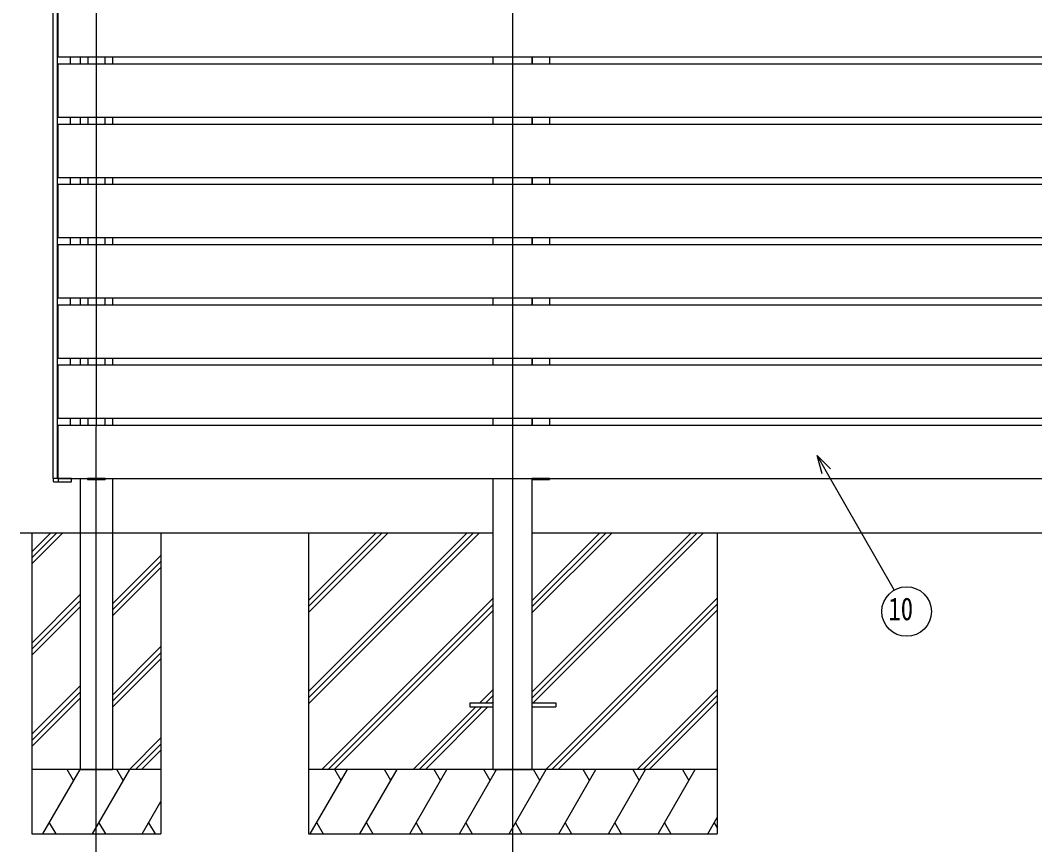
# Model space of a CAD drawing. Units: millimetres, scale not verified. Extents: x -10512 to 10512, y -7425 to 7425.
# Drawn here: x -3589 to -1231, y -5202 to -3286 of the extents above; entities that cross this region are included whole.
import ezdxf
from ezdxf.enums import TextEntityAlignment as Align

# ---------------------------------------------------------------- set-up
doc = ezdxf.new("R2010")
doc.units = ezdxf.units.MM
doc.header["$LTSCALE"] = 30
for name, color, linetype in [('0-4_YKK_12', 2, 'Continuous'), ('0-5_YKK_A1', 4, 'Continuous'), ('0-6_YKK_D', 6, 'Continuous')]:
    doc.layers.add(name, color=color, linetype=linetype)
doc.styles.add('ＭＳ ゴシック', font='')
doc.styles.get('ＭＳ ゴシック').set_extended_font_data('MS Gothic')

msp = doc.modelspace()

# ---------------------------------------------------------------- linework, layer by layer
at = {"layer": '0-4_YKK_12'}
for p, q in [((-2444.42, -5227.5), (-2444.42, -1638.91)), ((-3412.42, -5227.5), (-3412.41, -1980))]:
    msp.add_line(p, q, dxfattribs=at)
at = {"layer": '0-5_YKK_A1'}
for p, q in [((-3512.42, -4351.5), (-3512.42, -1987.5)), ((-3502.42, -4351.5), (-3502.42, -1987.5)), ((-3501.92, -3247.5), (-3501.92, -3371.5)), ((-3501.92, -3371.5), (1487.08, -3371.5)), ((-3472.42, -3387.5), (-3472.42, -3371.5)), ((-3449.92, -3371.5), (-3449.92, -3387.5)), ((-3432.42, -3371.5), (-3432.42, -3387.5)), ((-3392.42, -3371.5), (-3392.42, -3387.5)), ((-3374.92, -3371.5), (-3374.92, -3387.5)), ((-2489.62, -3387.5), (-2489.62, -3371.5)), ((-2399.22, -3387.5), (-2399.22, -3371.5)), ((-2399.22, -3371.5), (-2399.22, -3387.5)), ((-2359.22, -3371.5), (-2359.22, -3387.5)), ((-3501.92, -3387.5), (1487.08, -3387.5)), ((-3501.92, -3387.5), (-3501.92, -3511.5)), ((-3501.92, -3511.5), (1487.08, -3511.5)), ((-3472.42, -3527.5), (-3472.42, -3511.5)), ((-3449.92, -3511.5), (-3449.92, -3527.5)), ((-3432.42, -3511.5), (-3432.42, -3527.5)), ((-3392.42, -3511.5), (-3392.42, -3527.5)), ((-3374.92, -3511.5), (-3374.92, -3527.5)), ((-2489.62, -3527.5), (-2489.62, -3511.5)), ((-2399.22, -3527.5), (-2399.22, -3511.5)), ((-2399.22, -3511.5), (-2399.22, -3527.5)), ((-2359.22, -3511.5), (-2359.22, -3527.5)), ((-3501.92, -3527.5), (1487.08, -3527.5)), ((-3501.92, -3527.5), (-3501.92, -3651.5)), ((-3501.92, -3651.5), (1487.08, -3651.5)), ((-3472.42, -3667.5), (-3472.42, -3651.5)), ((-3449.92, -3651.5), (-3449.92, -3667.5)), ((-3432.42, -3651.5), (-3432.42, -3667.5)), ((-3392.42, -3651.5), (-3392.42, -3667.5)), ((-3374.92, -3651.5), (-3374.92, -3667.5)), ((-2489.62, -3667.5), (-2489.62, -3651.5)), ((-2399.22, -3667.5), (-2399.22, -3651.5)), ((-2399.22, -3651.5), (-2399.22, -3667.5)), ((-2359.22, -3651.5), (-2359.22, -3667.5)), ((-3501.92, -3667.5), (1487.08, -3667.5)), ((-3501.92, -3667.5), (-3501.92, -3791.5)), ((-3501.92, -3791.5), (1487.08, -3791.5)), ((-3472.42, -3807.5), (-3472.42, -3791.5)), ((-3449.92, -3791.5), (-3449.92, -3807.5)), ((-3432.42, -3791.5), (-3432.42, -3807.5)), ((-3392.42, -3791.5), (-3392.42, -3807.5)), ((-3374.92, -3791.5), (-3374.92, -3807.5)), ((-2489.62, -3807.5), (-2489.62, -3791.5)), ((-2399.22, -3807.5), (-2399.22, -3791.5)), ((-2399.22, -3791.5), (-2399.22, -3807.5)), ((-2359.22, -3791.5), (-2359.22, -3807.5)), ((-3501.92, -3807.5), (1487.08, -3807.5)), ((-3501.92, -3807.5), (-3501.92, -3931.5)), ((-3501.92, -3931.5), (1487.08, -3931.5)), ((-3472.42, -3947.5), (-3472.42, -3931.5)), ((-3449.92, -3931.5), (-3449.92, -3947.5)), ((-3432.42, -3931.5), (-3432.42, -3947.5)), ((-3392.42, -3931.5), (-3392.42, -3947.5)), ((-3374.92, -3931.5), (-3374.92, -3947.5)), ((-2489.62, -3947.5), (-2489.62, -3931.5)), ((-2399.22, -3947.5), (-2399.22, -3931.5)), ((-2399.22, -3931.5), (-2399.22, -3947.5)), ((-2359.22, -3931.5), (-2359.22, -3947.5)), ((-3501.92, -3947.5), (1487.08, -3947.5)), ((-3501.92, -3947.5), (-3501.92, -4071.5)), ((-3501.92, -4071.5), (1487.08, -4071.5)), ((-3472.42, -4087.5), (-3472.42, -4071.5)), ((-3449.92, -4071.5), (-3449.92, -4087.5)), ((-3432.42, -4071.5), (-3432.42, -4087.5)), ((-3392.42, -4071.5), (-3392.42, -4087.5)), ((-3374.92, -4071.5), (-3374.92, -4087.5)), ((-2489.62, -4087.5), (-2489.62, -4071.5)), ((-2399.22, -4087.5), (-2399.22, -4071.5)), ((-2399.22, -4071.5), (-2399.22, -4087.5)), ((-2359.22, -4071.5), (-2359.22, -4087.5)), ((-3501.92, -4087.5), (1487.08, -4087.5)), ((-3501.92, -4087.5), (-3501.92, -4211.5)), ((-3501.92, -4211.5), (1487.08, -4211.5)), ((-3472.42, -4227.5), (-3472.42, -4211.5)), ((-3449.92, -4211.5), (-3449.92, -4227.5)), ((-3432.42, -4211.5), (-3432.42, -4227.5)), ((-3392.42, -4211.5), (-3392.42, -4227.5)), ((-3374.92, -4211.5), (-3374.92, -4227.5)), ((-2489.62, -4227.5), (-2489.62, -4211.5)), ((-2399.22, -4227.5), (-2399.22, -4211.5)), ((-2399.22, -4211.5), (-2399.22, -4227.5)), ((-2359.22, -4211.5), (-2359.22, -4227.5)), ((-3501.92, -4227.5), (1487.08, -4227.5)), ((-3501.92, -4227.5), (-3501.92, -4351.5)), ((-3472.42, -4351.5), (-3512.42, -4351.5)), ((-3512.42, -4351.5), (-3512.42, -4358)), ((-3511.42, -4351.5), (-3512.42, -4351.5)), ((-3511.42, -4359), (-3501.51, -4359)), ((-3501.92, -4351.5), (1487.08, -4351.5)), ((-3499.51, -4359), (-3501.51, -4359)), ((-3499.11, -4351.5), (-3500.11, -4351.5)), ((-3499.51, -4359), (-3471.51, -4359)), ((-3391.92, -4351.5), (-3432.92, -4351.5)), ((-3391.92, -4351.5), (-3391.92, -4353.5)), ((-2489.62, -5027.5), (-2489.62, -4351.5)), ((-2358.72, -4351.5), (-2399.72, -4351.5)), ((-2399.22, -5027.5), (-2399.22, -4351.5)), ((-2358.72, -4351.5), (-2358.72, -4353.5)), ((-3589.18, -4477.5), (-2489.62, -4477.5)), ((-3562.42, -4477.5), (-3562.42, -5177.5)), ((-3562.42, -4521.68), (-3518.24, -4477.5)), ((-3562.42, -4535.82), (-3504.1, -4477.5)), ((-3562.42, -4549.96), (-3489.95, -4477.5)), ((-3262.42, -4477.5), (-3262.42, -5177.5)), ((-2919.28, -4477.5), (-2919.28, -5177.5)), ((-2919.28, -4846.68), (-2550.1, -4477.5)), ((-2919.28, -4860.82), (-2535.95, -4477.5)), ((-2919.28, -4874.96), (-2521.81, -4477.5)), ((-2919.28, -4662.83), (-2733.94, -4477.5)), ((-2919.28, -4648.69), (-2748.09, -4477.5)), ((-2919.28, -4634.55), (-2762.23, -4477.5)), ((-2399.22, -4477.5), (384.38, -4477.5)), ((-2399.08, -4846.98), (-2029.6, -4477.5)), ((-2399.08, -4861.12), (-2015.45, -4477.5)), ((-2399.08, -4663.13), (-2213.44, -4477.5)), ((-2399.08, -4648.99), (-2227.59, -4477.5)), ((-2399.08, -4634.85), (-2241.73, -4477.5)), ((-2396.82, -4873), (-2001.31, -4477.5)), ((-1969.28, -4477.5), (-1969.28, -5177.5)), ((-3374.92, -4642.55), (-3262.42, -4530.05)), ((-3374.92, -4656.69), (-3262.42, -4544.19)), ((-3374.92, -4670.83), (-3262.42, -4558.33)), ((-3562.42, -4733.81), (-3449.92, -4621.31)), ((-3562.42, -4747.95), (-3449.92, -4635.45)), ((-2887.97, -5027.5), (-2489.48, -4629.01)), ((-2873.83, -5027.5), (-2489.48, -4643.15)), ((-2367.47, -5027.5), (-1969.28, -4629.31)), ((-2353.33, -5027.5), (-1969.28, -4643.45)), ((-3562.42, -4762.1), (-3449.92, -4649.6)), ((-2859.68, -5027.5), (-2489.48, -4657.3)), ((-2339.18, -5027.5), (-1969.28, -4657.6)), ((-3374.92, -4854.68), (-3262.42, -4742.18)), ((-3374.92, -4868.82), (-3262.42, -4756.32)), ((-3374.92, -4882.96), (-3262.42, -4770.46)), ((-3562.42, -4945.94), (-3449.92, -4833.44)), ((-3562.42, -4960.08), (-3449.92, -4847.58)), ((-2521.33, -4873), (-2489.48, -4841.14)), ((-2507.19, -4873), (-2489.48, -4855.28)), ((-2155.33, -5027.5), (-1969.28, -4841.44)), ((-2141.19, -5027.5), (-1969.28, -4855.58)), ((-3562.42, -4974.23), (-3449.92, -4861.73)), ((-2544.48, -4873), (-2544.48, -4882)), ((-2544.48, -4873), (-2489.48, -4873)), ((-2493.05, -4873), (-2489.48, -4869.43)), ((-2399.48, -4873), (-2344.48, -4873)), ((-2344.48, -4873), (-2344.48, -4882)), ((-2127.05, -5027.5), (-1969.28, -4869.73)), ((-2675.83, -5027.5), (-2530.33, -4882)), ((-2661.69, -5027.5), (-2516.19, -4882)), ((-2647.55, -5027.5), (-2502.05, -4882)), ((-2544.48, -4882), (-2489.48, -4882)), ((-2399.48, -4882), (-2344.48, -4882)), ((-3335.61, -5027.5), (-3262.42, -4954.31)), ((-3321.47, -5027.5), (-3262.42, -4968.45)), ((-3307.32, -5027.5), (-3262.42, -4982.59)), ((-3262.42, -5027.5), (-3562.42, -5027.5)), ((-3536.73, -5177.5), (-3450.13, -5027.5)), ((-3465.13, -5053.48), (-3480.13, -5027.5)), ((-3449.92, -5027.5), (-3374.92, -5027.5)), ((-3421.26, -5177.5), (-3334.66, -5027.5)), ((-3349.66, -5053.48), (-3364.66, -5027.5)), ((-1969.28, -5027.5), (-2919.28, -5027.5)), ((-2915, -5177.5), (-2828.4, -5027.5)), ((-2843.4, -5053.48), (-2858.4, -5027.5)), ((-2799.53, -5177.5), (-2712.93, -5027.5)), ((-2727.93, -5053.48), (-2742.93, -5027.5)), ((-2684.06, -5177.5), (-2597.46, -5027.5)), ((-2612.46, -5053.48), (-2627.46, -5027.5)), ((-2568.59, -5177.5), (-2481.99, -5027.5)), ((-2496.99, -5053.48), (-2511.99, -5027.5)), ((-2489.62, -5027.5), (-2399.22, -5027.5)), ((-2453.12, -5177.5), (-2366.52, -5027.5)), ((-2381.52, -5053.48), (-2396.52, -5027.5)), ((-2337.65, -5177.5), (-2251.05, -5027.5)), ((-2266.05, -5053.48), (-2281.05, -5027.5)), ((-2222.18, -5177.5), (-2135.58, -5027.5)), ((-2165.58, -5027.5), (-2150.58, -5053.48)), ((-2106.71, -5177.5), (-2020.11, -5027.5)), ((-2050.11, -5027.5), (-2035.11, -5053.48)), ((-3305.79, -5177.5), (-3262.42, -5102.38)), ((-1991.24, -5177.5), (-1969.28, -5139.46)), ((-3521.73, -5151.52), (-3506.73, -5177.5)), ((-3406.26, -5151.52), (-3391.26, -5177.5)), ((-3290.79, -5151.52), (-3275.79, -5177.5)), ((-2900, -5151.52), (-2885, -5177.5)), ((-2784.53, -5151.52), (-2769.53, -5177.5)), ((-2669.06, -5151.52), (-2654.06, -5177.5)), ((-2553.59, -5151.52), (-2538.59, -5177.5)), ((-2438.12, -5151.52), (-2423.12, -5177.5)), ((-2322.65, -5151.52), (-2307.65, -5177.5)), ((-2207.18, -5151.52), (-2192.18, -5177.5)), ((-2091.71, -5151.52), (-2076.71, -5177.5)), ((-1976.24, -5151.52), (-1969.28, -5163.58)), ((-3562.42, -5177.5), (-3262.42, -5177.5)), ((-2919.28, -5177.5), (-1969.28, -5177.5))]:
    msp.add_line(p, q, dxfattribs=at)
for points in [[(-3500.51, -4358.06), (-3500.11, -4351.5), (-3501.11, -4351.5), (-3511.42, -4351.5)], [(-3470.51, -4358.06), (-3470.11, -4351.5), (-3471.11, -4351.5), (-3499.11, -4351.5)], [(-3449.92, -4351.5), (-3449.92, -4477.5), (-3449.92, -5027.5)], [(-3432.92, -4351.5), (-3432.92, -4353.5), (-3391.92, -4353.5)], [(-3374.92, -4351.5), (-3374.92, -4477.5), (-3374.92, -5027.5)], [(-2399.72, -4351.5), (-2399.72, -4353.5), (-2358.72, -4353.5)]]:
    msp.add_lwpolyline(points, dxfattribs=at)
for centre, start, end in [((-3511.42, -4358), 180, 270), ((-3501.51, -4358), 270, 356.5), ((-3471.51, -4358), 270, 356.5)]:
    msp.add_arc(centre, 1, start, end, dxfattribs=at)
at = {"layer": '0-6_YKK_D'}
for points in [[(-1725.43, -4340.54), (-1736.67, -4298), (-1705.67, -4329.22)], [(-1736.67, -4298), (-1715.55, -4334.88), (-1557.66, -4610.58)]]:
    msp.add_lwpolyline(points, dxfattribs=at)
msp.add_circle((-1529.04, -4660.56), 57.6, dxfattribs=at)

# ---------------------------------------------------------------- texts
at = {"layer": '0-6_YKK_D', "style": 'ＭＳ ゴシック', "width": 0.8}
msp.add_text('10', height=52.79, dxfattribs=at).set_placement((-1571.28, -4696.56), align=Align.BOTTOM_LEFT)

doc.saveas('drawing.dxf')
